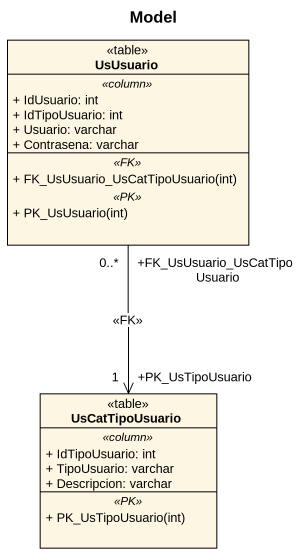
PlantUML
@startuml
title Model
hide circle
hide empty members
skinparam classAttributeIconSize 0
class UsUsuario <<table>> {
  .. <<column>> ..
  + IdUsuario: int
  + IdTipoUsuario: int
  + Usuario: varchar
  + Contrasena: varchar
  .. <<FK>> ..
  + FK_UsUsuario_UsCatTipoUsuario(int)
  .. <<PK>> ..
  + PK_UsUsuario(int)
}
class UsCatTipoUsuario <<table>> {
  .. <<column>> ..
  + IdTipoUsuario: int
  + TipoUsuario: varchar
  + Descripcion: varchar
  .. <<PK>> ..
  + PK_UsTipoUsuario(int)
}
UsUsuario "+FK_UsUsuario_UsCatTipoUsuario\n0..*" --> "+PK_UsTipoUsuario\n1" UsCatTipoUsuario : <<FK>>
@enduml
